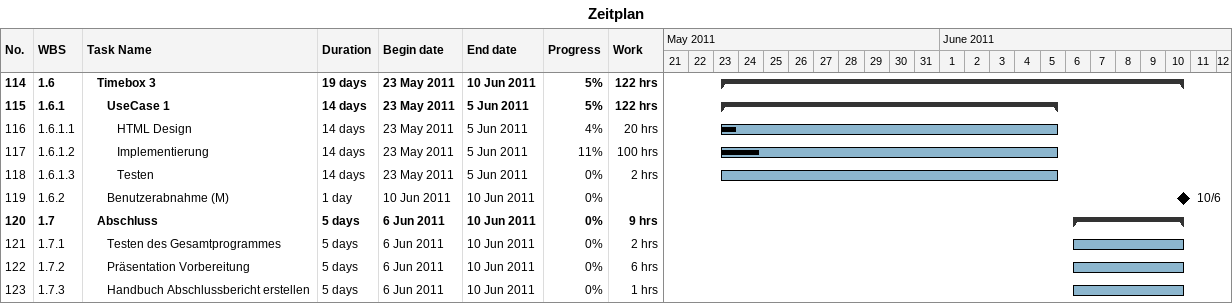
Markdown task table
Zeitplan

| ID | WBS | Task | Duration | Start | Finish | % complete | Work (h) |
|---|---|---|---|---|---|---|---|
| 114 | 1.6 | **Timebox 3** | 19d | 2011-05-23 | 2011-06-10 | 5 | 122 |
| 115 | 1.6.1 | **UseCase 1** | 14d | 2011-05-23 | 2011-06-05 | 5 | 122 |
| 116 | 1.6.1.1 | HTML Design | 14d | 2011-05-23 | 2011-06-05 | 4 | 20 |
| 117 | 1.6.1.2 | Implementierung | 14d | 2011-05-23 | 2011-06-05 | 11 | 100 |
| 118 | 1.6.1.3 | Testen | 14d | 2011-05-23 | 2011-06-05 | 0 | 2 |
| 119 | 1.6.2 | Benutzerabnahme (M) | 1d | 2011-06-10 | 2011-06-10 | 0 |  |
| 120 | 1.7 | **Abschluss** | 5d | 2011-06-06 | 2011-06-10 | 0 | 9 |
| 121 | 1.7.1 | Testen des Gesamtprogrammes | 5d | 2011-06-06 | 2011-06-10 | 0 | 2 |
| 122 | 1.7.2 | Präsentation Vorbereitung | 5d | 2011-06-06 | 2011-06-10 | 0 | 6 |
| 123 | 1.7.3 | Handbuch Abschlussbericht erstellen | 5d | 2011-06-06 | 2011-06-10 | 0 | 1 |
